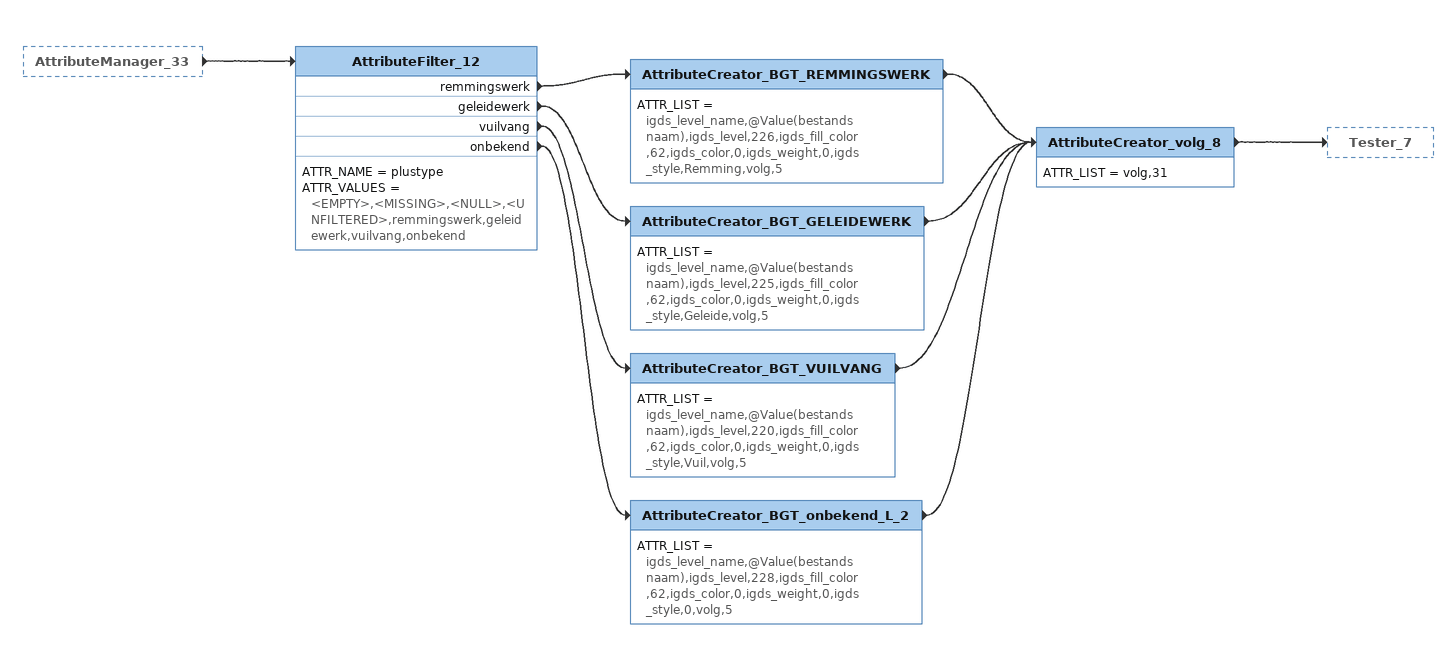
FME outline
AttributeManager_33 [outside]
    -> AttributeFilter_12
AttributeFilter_12
    ATTR_NAME = plustype
    ATTR_VALUES = <EMPTY>,<MISSING>,<NULL>,<UNFILTERED>,remmingswerk,geleidewerk,vuilvang,onbekend
    remmingswerk -> AttributeCreator_BGT_REMMINGSWERK
    geleidewerk -> AttributeCreator_BGT_GELEIDEWERK
    vuilvang -> AttributeCreator_BGT_VUILVANG
    onbekend -> AttributeCreator_BGT_onbekend_L_2
AttributeCreator_BGT_REMMINGSWERK
    ATTR_LIST = igds_level_name,@Value(bestandsnaam),igds_level,226,igds_fill_color,62,igds_color,0,igds_weight,0,igds_style,Remming,volg,5
    -> AttributeCreator_volg_8
AttributeCreator_BGT_GELEIDEWERK
    ATTR_LIST = igds_level_name,@Value(bestandsnaam),igds_level,225,igds_fill_color,62,igds_color,0,igds_weight,0,igds_style,Geleide,volg,5
    -> AttributeCreator_volg_8
AttributeCreator_BGT_VUILVANG
    ATTR_LIST = igds_level_name,@Value(bestandsnaam),igds_level,220,igds_fill_color,62,igds_color,0,igds_weight,0,igds_style,Vuil,volg,5
    -> AttributeCreator_volg_8
AttributeCreator_BGT_onbekend_L_2
    ATTR_LIST = igds_level_name,@Value(bestandsnaam),igds_level,228,igds_fill_color,62,igds_color,0,igds_weight,0,igds_style,0,volg,5
    -> AttributeCreator_volg_8
AttributeCreator_volg_8
    ATTR_LIST = volg,31
    -> Tester_7
